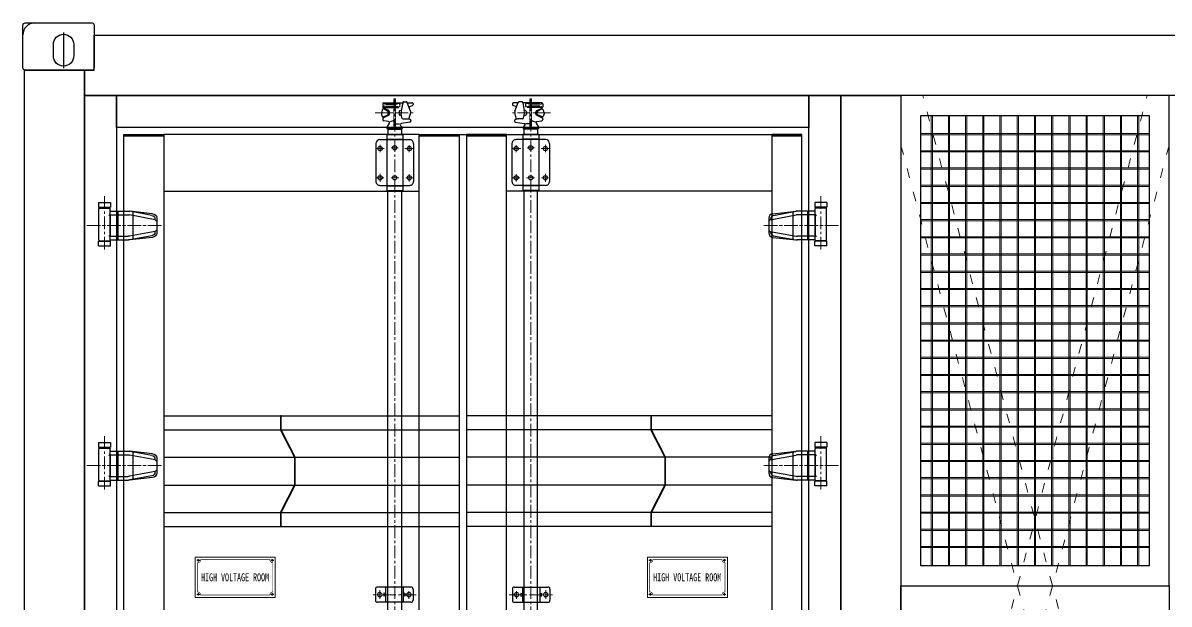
# Model space of a CAD drawing. Extents: x 61367 to 140945, y -1257 to 25588.
# Drawn here: x 85203 to 88067, y 19187 to 20639 of the extents above; entities that cross this region are included whole.
import ezdxf

# ---------------------------------------------------------------- set-up
doc = ezdxf.new("R2010")
doc.units = 0
doc.header["$MEASUREMENT"] = 0
doc.header["$PDMODE"] = 2
doc.header["$PDSIZE"] = 0.2
for name, pattern in [('ACAD_ISO03W100', [30, 12, -18]), ('CENTER', [50.8, 31.75, -6.35, 6.35, -6.35]), ('G', [2, 1.25, -0.25, 0.25, -0.25]), ('HIDDEN', [0.375, 0.25, -0.125])]:
    doc.linetypes.add(name, pattern=pattern)
doc.layers.get('0').update_dxf_attribs({"linetype": 'CONTINUOUS'})
for name, color, linetype, lineweight in [('01', 7, 'CONTINUOUS', 18), ('05', 4, 'G', 18), ('AM_0', 7, 'CONTINUOUS', 30), ('AM_3', 6, 'HIDDEN', 15), ('AM_5', 3, 'CONTINUOUS', 15), ('AM_7', 4, 'CENTER', 15), ('THICK', 7, 'CONTINUOUS', 0)]:
    doc.layers.add(name, color=color, linetype=linetype, lineweight=lineweight)
doc.styles.add('FSDBHZ', font='TXT.SHX', dxfattribs={"width": 0.707, "bigfont": 'HZFS.SHX'})

# ---------------------------------------------------------------- blocks, each defined once
blk = doc.blocks.new('A$Ce09861e0')
at = {"layer": 'AM_0'}
for p, q in [((29.1, 124.3), (59.1, 124.3)), ((29.1, 124.3), (29.1, 112.3)), ((59.1, 124.3), (59.1, 112.3)), ((29.1, 112.3), (59.1, 112.3)), ((29.1, 111.3), (59.1, 111.3)), ((30.1, 110.3), (30.1, 31.3)), ((56.8, 100.3), (102.7, 100.3)), ((58.1, 110.3), (58.1, 31.3)), ((58.2, 48.2), (58.2, 99)), ((59.6, 109.6), (104.3, 109.6)), ((77.6, 38.1), (77.6, 109.2)), ((170.7, 88), (106.1, 100)), ((164.2, 103.3), (106.2, 109.5)), ((162.3, 99), (106.9, 109.3)), ((114.5, 39.5), (114.5, 107.5)), ((169.9, 88.2), (169.9, 89.9)), ((174.5, 55.3), (174.5, 91.8)), ((170.7, 59.1), (106.1, 47.1)), ((169.9, 57.2), (169.9, 59)), ((29.1, 30.3), (59.1, 30.3)), ((29.1, 29.3), (59.1, 29.3)), ((56.8, 46.8), (102.7, 46.8)), ((59.6, 37.6), (103.6, 37.6)), ((164.2, 43.9), (106.2, 37.7)), ((162.3, 48.2), (106.9, 37.9)), ((29.1, 27.8), (59.1, 27.8)), ((29.1, 15.8), (29.1, 27.8)), ((29.1, 15.8), (59.1, 15.8)), ((59.1, 15.8), (59.1, 27.8))]:
    blk.add_line(p, q, dxfattribs=at)
for centre, radius, start, end in [((31.1, 110.3), 1, 90, 180), ((56.8, 99), 1.38, 90, 180), ((57.1, 110.3), 1, 0, 90), ((59.6, 111), 1.38, 180, 270), ((59.6, 99), 1.38, 90, 180), ((102.7, 81.9), 18.5, 79.4792, 90), ((103.6, 91.1), 18.5, 79.4792, 90), ((104.3, 91.1), 18.5, 83.9115, 90), ((160.7, 89.9), 9.23, 0, 79.4792), ((163, 91.8), 11.5, 0, 83.9115), ((169.9, 83.5), 4.62, 0, 79.4792), ((169.9, 63.7), 4.62, 280.5208, 0), ((31.1, 31.3), 1, 180, 270), ((56.8, 48.2), 1.38, 180, 270), ((57.1, 31.3), 1, 270, 0), ((59.6, 48.2), 1.38, 180, 270), ((59.6, 36.2), 1.38, 90, 180), ((102.7, 65.3), 18.5, 270, 280.5208), ((103.6, 56), 18.5, 270, 280.5208), ((104.3, 56), 18.5, 270, 276.0885), ((160.7, 57.2), 9.23, 280.5208, 0), ((163, 55.3), 11.5, 276.0885, 0)]:
    blk.add_arc(centre, radius, start, end, dxfattribs=at)
at = {"layer": 'AM_7'}
for p, q in [((44.1, 0), (44.1, 140.2)), ((0, 73.6), (189.4, 73.6)), ((2.3, 73.6), (191.7, 73.6))]:
    blk.add_line(p, q, dxfattribs=at)
blk = doc.blocks.new('RYHTU67U56Y5R4')
at = {"layer": '01'}
for p, q in [((14797, -10298.9), (14997, -10298.9)), ((14797, -10298.9), (14797, -10398.9)), ((14997, -10298.9), (14997, -10398.9)), ((14797, -10398.9), (14997, -10398.9))]:
    blk.add_line(p, q, dxfattribs=at)
at = {"layer": '01', "const_width": 1.5}
for points in [[(14803, -10312.4, 0.414214), (14810.5, -10304.9, 0.414214)], [(14983.5, -10304.9, 0.414214), (14991, -10312.4, 0.414214)], [(14810.5, -10392.9, 0.414214), (14803, -10385.4, 0.414214)], [(14991, -10385.4, 0.414214), (14983.5, -10392.9, 0.414214)]]:
    blk.add_lwpolyline(points, format="xyb", dxfattribs=at)
for points in [[(14809.8, -10304.9), (14984.2, -10304.9)], [(14803, -10311.7), (14803, -10386.2)], [(14991, -10311.7), (14991, -10386.2)], [(14809.8, -10392.9), (14984.1, -10392.9)]]:
    blk.add_lwpolyline(points, dxfattribs=at)
at = {"layer": '01', "lineweight": 30}
for centre in [(14804.5, -10306.4), (14989.5, -10306.4), (14804.5, -10391.4), (14989.5, -10391.4)]:
    blk.add_circle(centre, 1.65, dxfattribs=at)
at = {"layer": '05'}
for p, q in [((14808.2, -10306.4), (14800.8, -10306.4)), ((14804.5, -10303.4), (14804.5, -10309.5)), ((14993.2, -10306.4), (14985.8, -10306.4)), ((14989.5, -10303.4), (14989.5, -10309.5)), ((14808.2, -10391.4), (14800.8, -10391.4)), ((14804.5, -10388.4), (14804.5, -10394.5)), ((14993.2, -10391.4), (14985.8, -10391.4)), ((14989.5, -10388.4), (14989.5, -10394.5))]:
    blk.add_line(p, q, dxfattribs=at)
at = {"insert": (14811.5, -10348.9), "char_height": 20, "attachment_point": 4, "style": 'FSDBHZ'}
blk.add_mtext('{\\fSimHei|b0|i0|c134|p49;\\W0.7;HIGH VOLTAGE ROOM}', dxfattribs=at)

msp = doc.modelspace()

# ---------------------------------------------------------------- linework, layer by layer
msp.add_line((86292.915, 20360.086), (86310.915, 20360.086))
for points in [[(87166.915, 20378.086), (85436.915, 20378.086), (85436.915, 20458.086), (87166.915, 20458.086)], [(87396.915, 19232.086), (88066.915, 19232.086), (88066.915, 20458.086), (87396.915, 20458.086)], [(87446.915, 20408.086), (88016.915, 20408.086), (88016.915, 19282.086), (87446.915, 19282.086)], [(87396.915, 19232.086), (88066.915, 19232.086), (88066.915, 18006.086), (87396.915, 18006.086)]]:
    msp.add_lwpolyline(points, close=True)
at = {"layer": 'AM_0'}
for p, q in [((85304.415, 20615.086), (85304.415, 20526.086)), ((86100.854, 20421.596), (86098.76, 20411.348)), ((86101.865, 20436.563), (86101.865, 20429.03)), ((86107.569, 20431.075), (86103.103, 20428.312)), ((86117.143, 20419.936), (86103.588, 20426.315)), ((86107.782, 20435.965), (86103.741, 20438.09)), ((86103.954, 20427.674), (86141.807, 20427.674)), ((86104.398, 20439.526), (86151.856, 20439.526)), ((86105.22, 20423.635), (86114.463, 20418.479)), ((86109.058, 20436.39), (86133.938, 20436.39)), ((86109.058, 20430.863), (86133.938, 20430.863)), ((86135.64, 20436.39), (86141.381, 20438.303)), ((86135.852, 20430.863), (86142.232, 20428.737)), ((86144.725, 20419.891), (86148.294, 20421.359)), ((86151.891, 20439.703), (86148.073, 20420.232)), ((86154.835, 20442.126), (86160.32, 20442.126)), ((86171.749, 20418.199), (86163.113, 20440.221)), ((86163.386, 20439.526), (86174.866, 20439.526)), ((86167.424, 20429.23), (86176.008, 20432.761)), ((86177.866, 20436.526), (86177.866, 20435.536)), ((86425.964, 20436.526), (86425.964, 20435.536)), ((86436.407, 20429.23), (86427.822, 20432.761)), ((86440.444, 20439.526), (86428.964, 20439.526)), ((86432.081, 20418.199), (86440.717, 20440.221)), ((86448.995, 20442.126), (86443.51, 20442.126)), ((86451.939, 20439.703), (86455.757, 20420.232)), ((86499.433, 20439.526), (86451.974, 20439.526)), ((86459.106, 20419.891), (86455.536, 20421.359)), ((86467.978, 20430.863), (86461.598, 20428.737)), ((86499.876, 20427.674), (86462.024, 20427.674)), ((86468.191, 20436.39), (86462.449, 20438.303)), ((86494.773, 20436.39), (86469.892, 20436.39)), ((86494.773, 20430.863), (86469.892, 20430.863)), ((86486.687, 20419.936), (86500.242, 20426.315)), ((86498.61, 20423.635), (86489.368, 20418.479)), ((86496.049, 20435.965), (86500.089, 20438.09)), ((86496.261, 20431.075), (86500.727, 20428.312)), ((86501.965, 20436.563), (86501.965, 20429.03)), ((86502.976, 20421.596), (86505.07, 20411.348)), ((86098.88, 20409.94), (86100.729, 20405.193)), ((86101.865, 20399.222), (86101.865, 20397.689)), ((86102.631, 20404.325), (86113.572, 20408.232)), ((86117.143, 20408.315), (86103.588, 20401.936)), ((86116.396, 20392.832), (86104.398, 20394.726)), ((86115.983, 20411.279), (86116.03, 20416.029)), ((86118.866, 20411.03), (86118.866, 20417.222)), ((86128.076, 20394.092), (86120.866, 20392.126)), ((86142.866, 20417.116), (86142.866, 20411.144)), ((86149.086, 20406.596), (86144.736, 20408.365)), ((86149.939, 20401.619), (86147.987, 20413.004)), ((86152.896, 20399.126), (86165.103, 20399.126)), ((86170.497, 20397.886), (86167.375, 20399.156)), ((86167.988, 20401.301), (86171.902, 20415)), ((86172.366, 20395.107), (86172.366, 20393.746)), ((86431.464, 20395.107), (86431.464, 20393.746)), ((86435.842, 20401.301), (86431.928, 20415)), ((86433.334, 20397.886), (86436.455, 20399.156)), ((86450.935, 20399.126), (86438.727, 20399.126)), ((86453.892, 20401.619), (86455.843, 20413.004)), ((86454.745, 20406.596), (86459.095, 20408.365)), ((86460.964, 20417.116), (86460.964, 20411.144)), ((86475.754, 20394.092), (86482.965, 20392.126)), ((86484.965, 20411.03), (86484.965, 20417.222)), ((86486.687, 20408.315), (86500.242, 20401.936)), ((86487.434, 20392.832), (86499.433, 20394.726)), ((86487.847, 20411.279), (86487.8, 20416.029)), ((86501.199, 20404.325), (86490.258, 20408.232)), ((86501.965, 20399.222), (86501.965, 20397.689)), ((86504.951, 20409.94), (86503.102, 20405.193)), ((86118.475, 20388.283), (86112.515, 20378.704)), ((86115.866, 20373.125), (86113.509, 20374.552)), ((86114.866, 20373.125), (86148.866, 20373.125)), ((86114.915, 20373.126), (86114.915, 20359.826)), ((86115.135, 20376.125), (86148.475, 20376.125)), ((86131.866, 20391.198), (86131.866, 20390.125)), ((86134.866, 20387.125), (86144.097, 20387.125)), ((86150.38, 20378.821), (86146.685, 20382.904)), ((86149.71, 20374.242), (86147.866, 20373.126)), ((86169.769, 20390.774), (86148.507, 20387.891)), ((86148.915, 20373.126), (86148.915, 20359.826)), ((86434.061, 20390.774), (86455.323, 20387.891)), ((86453.45, 20378.821), (86457.145, 20382.904)), ((86454.12, 20374.242), (86455.964, 20373.126)), ((86454.915, 20373.126), (86454.915, 20359.826)), ((86488.965, 20373.125), (86454.964, 20373.125)), ((86488.696, 20376.125), (86455.355, 20376.125)), ((86468.964, 20387.125), (86459.733, 20387.125)), ((86471.965, 20391.198), (86471.965, 20390.125)), ((86485.355, 20388.283), (86491.315, 20378.704)), ((86487.965, 20373.125), (86490.321, 20374.552)), ((86488.915, 20373.126), (86488.915, 20359.826)), ((86084.915, 20337.326), (86084.915, 20243.026)), ((86094.915, 20347.326), (86168.915, 20347.326)), ((86111.915, 20359.826), (86151.915, 20359.826)), ((86111.915, 20359.826), (86111.915, 20348.826)), ((86111.915, 20348.826), (86151.915, 20348.826)), ((86111.915, 20347.326), (86111.915, 20233.026)), ((86114.915, 20348.826), (86114.915, 20347.326)), ((86148.915, 20348.826), (86148.915, 20347.326)), ((86151.915, 20359.826), (86151.915, 20348.826)), ((86151.915, 20347.326), (86151.915, 20233.026)), ((86178.915, 20337.326), (86178.915, 20243.026)), ((86424.915, 20337.326), (86424.915, 20243.026)), ((86508.915, 20347.326), (86434.915, 20347.326)), ((86491.915, 20359.826), (86451.915, 20359.826)), ((86451.915, 20359.826), (86451.915, 20348.826)), ((86491.915, 20348.826), (86451.915, 20348.826)), ((86451.915, 20347.326), (86451.915, 20233.026)), ((86454.915, 20348.826), (86454.915, 20347.326)), ((86488.915, 20348.826), (86488.915, 20347.326)), ((86491.915, 20359.826), (86491.915, 20348.826)), ((86491.915, 20347.326), (86491.915, 20233.026)), ((86518.915, 20337.326), (86518.915, 20243.026)), ((86094.915, 20233.026), (86168.915, 20233.026)), ((86111.915, 20231.526), (86151.915, 20231.526)), ((86111.915, 20231.526), (86151.915, 20231.526)), ((86111.915, 20231.526), (86111.915, 20220.526)), ((86111.915, 20220.526), (86151.915, 20220.526)), ((86114.915, 20233.026), (86114.915, 20231.526)), ((86148.915, 20233.026), (86148.915, 20231.526)), ((86151.915, 20231.526), (86151.915, 20220.526)), ((86508.915, 20233.026), (86434.915, 20233.026)), ((86491.915, 20231.526), (86451.915, 20231.526)), ((86491.915, 20231.526), (86451.915, 20231.526)), ((86451.915, 20231.526), (86451.915, 20220.526)), ((86491.915, 20220.526), (86451.915, 20220.526)), ((86454.915, 20233.026), (86454.915, 20231.526)), ((86488.915, 20233.026), (86488.915, 20231.526)), ((86491.915, 20231.526), (86491.915, 20220.526)), ((85554.915, 20218.886), (86192.915, 20218.886)), ((87073.915, 20218.886), (86410.915, 20218.886)), ((85554.915, 19657.245), (86292.915, 19657.245)), ((85848.38, 19656.886), (85846.88, 19656.886)), ((85846.88, 19656.886), (85846.88, 19621.527)), ((85848.38, 19621.886), (85848.38, 19656.886)), ((87073.915, 19657.245), (86310.915, 19657.245)), ((86773.834, 19656.886), (86772.334, 19656.886)), ((86772.334, 19656.886), (86772.334, 19621.527)), ((86773.834, 19621.886), (86773.834, 19656.886)), ((85554.915, 19621.886), (86292.915, 19621.886)), ((85846.88, 19621.527), (85881.38, 19553.527)), ((85882.88, 19553.886), (85848.38, 19621.886)), ((87073.915, 19621.886), (86310.915, 19621.886)), ((86772.334, 19621.527), (86806.834, 19553.527)), ((86808.334, 19553.886), (86773.834, 19621.886)), ((85554.915, 19553.886), (86292.915, 19553.886)), ((85881.38, 19553.527), (85881.38, 19484.245)), ((85882.88, 19483.886), (85882.88, 19553.886)), ((87073.915, 19553.886), (86310.915, 19553.886)), ((86806.834, 19553.527), (86806.834, 19484.245)), ((86808.334, 19483.886), (86808.334, 19553.886)), ((85554.915, 19483.886), (86292.915, 19483.886)), ((85881.38, 19484.245), (85846.88, 19416.245)), ((85848.38, 19415.886), (85882.88, 19483.886)), ((87073.915, 19483.886), (86310.915, 19483.886)), ((86806.834, 19484.245), (86772.334, 19416.245)), ((86773.834, 19415.886), (86808.334, 19483.886)), ((85554.915, 19415.886), (86292.915, 19415.886)), ((85846.88, 19416.245), (85846.88, 19380.886)), ((85848.38, 19380.886), (85848.38, 19415.886)), ((87073.915, 19415.886), (86310.915, 19415.886)), ((86772.334, 19416.245), (86772.334, 19380.886)), ((86773.834, 19380.886), (86773.834, 19415.886)), ((85554.915, 19380.886), (86292.915, 19380.886)), ((87073.915, 19380.886), (86310.915, 19380.886)), ((86083.915, 19224.081), (86083.915, 19196.081)), ((86172.915, 19229.081), (86088.915, 19229.081)), ((86109.015, 19229.081), (86109.015, 19191.081)), ((86152.815, 19229.081), (86152.815, 19191.081)), ((86177.915, 19224.081), (86177.915, 19196.081)), ((86425.915, 19224.081), (86425.915, 19196.081)), ((86430.915, 19229.081), (86514.915, 19229.081)), ((86451.015, 19229.081), (86451.015, 19191.081)), ((86494.815, 19229.081), (86494.815, 19191.081)), ((86519.915, 19224.081), (86519.915, 19196.081)), ((86172.915, 19191.081), (86088.915, 19191.081)), ((86105.015, 19214.081), (86105.015, 19206.081)), ((86109.015, 19213.009), (86105.015, 19214.081)), ((86109.015, 19207.153), (86105.015, 19206.081)), ((86156.815, 19214.081), (86152.815, 19213.009)), ((86156.815, 19206.081), (86152.815, 19207.153)), ((86156.815, 19214.081), (86156.815, 19206.081)), ((86430.915, 19191.081), (86514.915, 19191.081)), ((86447.015, 19214.081), (86447.015, 19206.081)), ((86447.015, 19214.081), (86451.015, 19213.009)), ((86447.015, 19206.081), (86451.015, 19207.153)), ((86494.815, 19213.009), (86498.815, 19214.081)), ((86494.815, 19207.153), (86498.815, 19206.081)), ((86498.815, 19214.081), (86498.815, 19206.081))]:
    msp.add_line(p, q, dxfattribs=at)
for points in [[(85208.915, 20521.086, -0.41421356), (85202.915, 20527.086), (85202.915, 20633.086, -0.41421356), (85208.915, 20639.086), (85374.915, 20639.086, -0.41421356), (85380.915, 20633.086), (85380.915, 20527.086, -0.41421356), (85374.915, 20521.086)], [(85278.915, 20585.086, -1), (85329.915, 20585.086), (85329.915, 20556.586, -1), (85278.915, 20556.586)]]:
    msp.add_lwpolyline(points, format="xyb", close=True, dxfattribs=at)
for points in [[(85554.915, 20357.086), (85454.915, 20357.086), (85454.915, 20360.086), (85554.915, 20360.086)], [(85554.915, 18108.086), (85454.915, 18108.086), (85454.915, 20357.086), (85554.915, 20357.086)], [(86192.915, 20360.086), (85554.915, 20360.086), (85554.915, 20218.886), (86192.915, 20218.886)], [(86292.915, 20357.086), (86192.915, 20357.086), (86192.915, 20360.086), (86292.915, 20360.086)], [(86292.915, 20357.086), (86192.915, 20357.086), (86192.915, 20360.086), (86292.915, 20360.086)], [(86292.915, 18108.086), (86192.915, 18108.086), (86192.915, 20357.086), (86292.915, 20357.086)], [(86310.915, 20357.086), (86410.915, 20357.086), (86410.915, 20360.086), (86310.915, 20360.086)], [(86310.915, 20357.086), (86410.915, 20357.086), (86410.915, 20360.086), (86310.915, 20360.086)], [(86310.915, 18108.086), (86410.915, 18108.086), (86410.915, 20357.086), (86310.915, 20357.086)], [(86410.915, 20360.086), (87073.915, 20360.086), (87073.915, 20218.886), (86410.915, 20218.886)], [(87073.915, 20357.086), (87148.915, 20357.086), (87148.915, 20360.086), (87073.915, 20360.086)], [(87073.915, 18108.086), (87148.915, 18108.086), (87148.915, 20357.086), (87073.915, 20357.086)], [(86114.915, 20220.526), (86148.915, 20220.526), (86148.915, 18252.426), (86114.915, 18252.426)], [(86488.915, 20220.526), (86454.915, 20220.526), (86454.915, 18252.426), (86488.915, 18252.426)]]:
    msp.add_lwpolyline(points, close=True, dxfattribs=at)
for centre, radius in [((86095.415, 20325.026), 5.25), ((86131.915, 20327.026), 5.25), ((86168.415, 20325.026), 5.25), ((86435.415, 20325.026), 5.25), ((86471.915, 20327.026), 5.25), ((86508.415, 20325.026), 5.25), ((86095.415, 20252.026), 5.25), ((86131.915, 20252.026), 5.25), ((86168.415, 20252.026), 5.25), ((86435.415, 20252.026), 5.25), ((86471.915, 20252.026), 5.25), ((86508.415, 20252.026), 5.25), ((86094.415, 19210.081), 5.5), ((86167.415, 19210.081), 5.5), ((86436.415, 19210.081), 5.5), ((86509.415, 19210.081), 5.5)]:
    msp.add_circle(centre, radius, dxfattribs=at)
for centre, radius, start, end in [((85232.915, 20609.086), 30, 90, 180), ((86103.794, 20420.995), 3, 61.60685, 168.4494), ((86104.865, 20436.563), 3, 98.97256, 180.0002), ((86104.865, 20429.03), 3, 180.0001, 244.7988), ((86138.404, 20433.414), 6.805, 325.657813, 42.135546), ((86154.835, 20439.126), 3, 90.00008, 168.9065), ((86160.32, 20439.126), 3, 21.41293, 90.00008), ((86174.866, 20436.526), 3, 0, 90.00008), ((86174.866, 20435.536), 3, 292.3635, 0), ((86428.964, 20436.526), 3, 89.99992, 180), ((86428.964, 20435.536), 3, 180, 247.6365), ((86443.51, 20439.126), 3, 89.99992, 158.58707), ((86448.995, 20439.126), 3, 11.0935, 89.99992), ((86465.426, 20433.414), 6.805, 137.864454, 214.342187), ((86500.037, 20420.995), 3, 11.5506, 118.39315), ((86498.965, 20436.563), 3, 359.9998, 81.02744), ((86498.965, 20429.03), 3, 295.2012, 359.9999), ((86101.209, 20410.847), 2.5, 168.449023, 201.282296), ((86102.127, 20405.737), 1.5, 201.282296, 289.654588), ((86104.865, 20399.222), 3, 115.2013, 180.0002), ((86104.865, 20397.689), 3, 180.0001, 261.0275), ((86112.691, 20411.408), 3.295, 285.519163, 357.766973), ((86113.036, 20415.839), 3, 3.632963, 61.60685), ((86115.928, 20389.868), 3, 328.1136, 81.0274), ((86115.866, 20417.222), 3, 0, 64.79884), ((86115.866, 20411.03), 3, 295.201, 0), ((86128.866, 20391.198), 3, 0, 105.2552), ((86145.866, 20417.116), 3, 112.3639, 180.0002), ((86145.866, 20411.144), 3, 180.0001, 247.8644), ((86167.7, 20416.383), 20, 168.9064, 189.7274), ((86152.896, 20402.126), 3, 189.7276, 269.9999), ((86165.103, 20402.126), 3, 269.9999, 344.0544), ((86169.366, 20393.746), 3, 277.7217, 0), ((86169.366, 20395.107), 3, 0, 67.8647), ((86167.094, 20416.374), 5, 344.054535, 21.413092), ((86434.464, 20395.107), 3, 112.1353, 180), ((86434.464, 20393.746), 3, 180, 262.2783), ((86436.736, 20416.374), 5, 158.586908, 195.945465), ((86438.727, 20402.126), 3, 195.9456, 270.0001), ((86450.935, 20402.126), 3, 270.0001, 350.2724), ((86436.131, 20416.383), 20, 350.2726, 11.0936), ((86457.964, 20411.144), 3, 292.1356, 359.9999), ((86457.964, 20417.116), 3, 359.9998, 67.6361), ((86474.965, 20391.198), 3, 74.7448, 180), ((86487.902, 20389.868), 3, 98.9726, 211.8864), ((86487.965, 20417.222), 3, 115.20116, 180), ((86487.965, 20411.03), 3, 180, 244.799), ((86490.794, 20415.839), 3, 118.39315, 176.367037), ((86491.14, 20411.408), 3.295, 182.233027, 254.480837), ((86498.965, 20397.689), 3, 278.9725, 359.9999), ((86498.965, 20399.222), 3, 359.9998, 64.7987), ((86501.704, 20405.737), 1.5, 250.345412, 338.717704), ((86502.621, 20410.847), 2.5, 338.717704, 11.550977), ((86115.063, 20377.119), 3, 148.1137, 238.8013), ((86134.866, 20390.125), 3, 180.0001, 269.9999), ((86148.91, 20384.917), 3, 97.7219, 222.1418), ((86148.156, 20376.808), 3, 301.1988, 42.1417), ((86455.674, 20376.808), 3, 137.8583, 238.8012), ((86454.92, 20384.917), 3, 317.8582, 82.2781), ((86468.964, 20390.125), 3, 270.0001, 359.9999), ((86488.767, 20377.119), 3, 301.1987, 31.8863), ((86094.915, 20337.326), 10, 90.0001, 179.9999), ((86168.915, 20337.326), 10, 0, 90.0002), ((86434.915, 20337.326), 10, 89.9998, 180), ((86508.915, 20337.326), 10, 0.0001, 89.9999), ((86094.915, 20243.026), 10, 179.9998, 270.00002), ((86168.915, 20243.026), 10, 269.99992, 0), ((86434.915, 20243.026), 10, 180, 270.00008), ((86508.915, 20243.026), 10, 269.99998, 0.0002), ((86088.915, 19224.081), 5, 89.99992, 180), ((86172.915, 19224.081), 5, 359.9999, 89.99992), ((86430.915, 19224.081), 5, 90.00008, 180.0001), ((86514.915, 19224.081), 5, 0, 90.00008), ((86088.915, 19196.081), 5, 180, 270.0001), ((86172.915, 19196.081), 5, 270.0001, 359.9999), ((86430.915, 19196.081), 5, 180.0001, 269.9999), ((86514.915, 19196.081), 5, 269.9999, 0)]:
    msp.add_arc(centre, radius, start, end, dxfattribs=at)
for p in [(86131.866, 20373.125), (86471.965, 20373.125), (86148.915, 20220.526), (86454.915, 20220.526)]:
    msp.add_point(p, dxfattribs=at)
at = {"layer": 'AM_3'}
for p, q in [((86129.915, 20449.126), (86133.915, 20449.126)), ((86129.915, 20449.126), (86129.915, 20374.363)), ((86473.915, 20449.126), (86469.915, 20449.126)), ((86473.915, 20449.126), (86473.915, 20374.363))]:
    msp.add_line(p, q, dxfattribs=at)
for points in [[(86133.915, 20449.126), (86133.915, 20374.017)], [(86469.915, 20449.126), (86469.915, 20374.017)]]:
    msp.add_lwpolyline(points, dxfattribs=at)
at = {"layer": 'AM_7'}
for p, q in [((86131.915, 17980.126), (86131.915, 20459.126)), ((86471.915, 17980.126), (86471.915, 20459.126)), ((86082.708, 20414.126), (86180.475, 20414.126)), ((86521.123, 20414.126), (86423.355, 20414.126)), ((86086.615, 20325.026), (86105.934, 20325.026)), ((86095.415, 20334.239), (86095.415, 20315.919)), ((86122.922, 20327.026), (86140.575, 20327.026)), ((86156.897, 20325.026), (86178.915, 20325.026)), ((86168.415, 20333.572), (86168.415, 20316.252)), ((86446.934, 20325.026), (86424.915, 20325.026)), ((86435.415, 20333.572), (86435.415, 20316.252)), ((86480.909, 20327.026), (86463.255, 20327.026)), ((86517.215, 20325.026), (86497.896, 20325.026)), ((86508.415, 20334.239), (86508.415, 20315.919)), ((86087.281, 20252.026), (86104.935, 20252.026)), ((86095.415, 20261.625), (86095.415, 20242.306)), ((86122.922, 20252.026), (86142.574, 20252.026)), ((86159.561, 20252.026), (86176.882, 20252.026)), ((86168.415, 20260.959), (86168.415, 20242.972)), ((86444.269, 20252.026), (86426.948, 20252.026)), ((86435.415, 20260.959), (86435.415, 20242.972)), ((86480.909, 20252.026), (86461.256, 20252.026)), ((86516.549, 20252.026), (86498.895, 20252.026)), ((86508.415, 20261.625), (86508.415, 20242.306)), ((86094.415, 19221.331), (86094.415, 19199.581)), ((86167.415, 19219.081), (86167.415, 19200.081)), ((86436.415, 19219.081), (86436.415, 19200.081)), ((86509.415, 19221.331), (86509.415, 19199.581)), ((86185.915, 19210.081), (86077.915, 19210.081)), ((86417.915, 19210.081), (86525.915, 19210.081))]:
    msp.add_line(p, q, dxfattribs=at)
at = {"layer": 'THICK', "color": 0}
for p, q in [((87472.415, 20408.086), (87472.415, 19282.086)), ((87475.415, 20408.086), (87475.415, 19282.086)), ((87515.415, 20408.086), (87515.415, 19282.086)), ((87518.415, 20408.086), (87518.415, 19282.086)), ((87558.415, 20408.086), (87558.415, 19282.086)), ((87561.415, 20408.086), (87561.415, 19282.086)), ((87601.415, 20408.086), (87601.415, 19282.086)), ((87604.415, 20408.086), (87604.415, 19282.086)), ((87644.415, 20408.086), (87644.415, 19282.086)), ((87647.415, 20408.086), (87647.415, 19282.086)), ((87687.415, 20408.086), (87687.415, 19282.086)), ((87690.415, 20408.086), (87690.415, 19282.086)), ((87730.415, 20408.086), (87730.415, 19282.086)), ((87733.415, 20408.086), (87733.415, 19282.086)), ((87773.415, 20408.086), (87773.415, 19282.086)), ((87776.415, 20408.086), (87776.415, 19282.086)), ((87816.415, 20408.086), (87816.415, 19282.086)), ((87819.415, 20408.086), (87819.415, 19282.086)), ((87859.415, 20408.086), (87859.415, 19282.086)), ((87862.415, 20408.086), (87862.415, 19282.086)), ((87902.415, 20408.086), (87902.415, 19282.086)), ((87905.415, 20408.086), (87905.415, 19282.086)), ((87945.415, 20408.086), (87945.415, 19282.086)), ((87948.415, 20408.086), (87948.415, 19282.086)), ((87988.415, 20408.086), (87988.415, 19282.086)), ((87991.415, 20408.086), (87991.415, 19282.086)), ((88016.915, 20362.586), (87446.915, 20362.586)), ((88016.915, 20359.586), (87446.915, 20359.586)), ((88016.915, 20319.586), (87446.915, 20319.586)), ((88016.915, 20316.586), (87446.915, 20316.586)), ((88016.915, 20276.586), (87446.915, 20276.586)), ((88016.915, 20273.586), (87446.915, 20273.586)), ((88016.915, 20233.586), (87446.915, 20233.586)), ((88016.915, 20230.586), (87446.915, 20230.586)), ((88016.915, 20190.586), (87446.915, 20190.586)), ((88016.915, 20187.586), (87446.915, 20187.586)), ((88016.915, 20147.586), (87446.915, 20147.586)), ((88016.915, 20144.586), (87446.915, 20144.586)), ((88016.915, 20104.586), (87446.915, 20104.586)), ((88016.915, 20101.586), (87446.915, 20101.586)), ((88016.915, 20061.586), (87446.915, 20061.586)), ((88016.915, 20058.586), (87446.915, 20058.586)), ((88016.915, 20018.586), (87446.915, 20018.586)), ((88016.915, 20015.586), (87446.915, 20015.586)), ((88016.915, 19975.586), (87446.915, 19975.586)), ((88016.915, 19972.586), (87446.915, 19972.586)), ((88016.915, 19932.586), (87446.915, 19932.586)), ((88016.915, 19929.586), (87446.915, 19929.586)), ((88016.915, 19889.586), (87446.915, 19889.586)), ((88016.915, 19886.586), (87446.915, 19886.586)), ((88016.915, 19846.586), (87446.915, 19846.586)), ((88016.915, 19843.586), (87446.915, 19843.586)), ((88016.915, 19803.586), (87446.915, 19803.586)), ((88016.915, 19800.586), (87446.915, 19800.586)), ((88016.915, 19760.586), (87446.915, 19760.586)), ((88016.915, 19757.586), (87446.915, 19757.586)), ((88016.915, 19717.586), (87446.915, 19717.586)), ((88016.915, 19714.586), (87446.915, 19714.586)), ((88016.915, 19674.586), (87446.915, 19674.586)), ((88016.915, 19671.586), (87446.915, 19671.586)), ((88016.915, 19631.586), (87446.915, 19631.586)), ((88016.915, 19628.586), (87446.915, 19628.586)), ((88016.915, 19588.586), (87446.915, 19588.586)), ((88016.915, 19585.586), (87446.915, 19585.586)), ((88016.915, 19545.586), (87446.915, 19545.586)), ((88016.915, 19542.586), (87446.915, 19542.586)), ((88016.915, 19502.586), (87446.915, 19502.586)), ((88016.915, 19499.586), (87446.915, 19499.586)), ((88016.915, 19459.586), (87446.915, 19459.586)), ((88016.915, 19456.586), (87446.915, 19456.586)), ((88016.915, 19416.586), (87446.915, 19416.586)), ((88016.915, 19413.586), (87446.915, 19413.586)), ((88016.915, 19373.586), (87446.915, 19373.586)), ((88016.915, 19370.586), (87446.915, 19370.586)), ((88016.915, 19330.586), (87446.915, 19330.586)), ((88016.915, 19327.586), (87446.915, 19327.586))]:
    msp.add_line(p, q, dxfattribs=at)
at = {"layer": 'THICK', "lineweight": -3}
for points in [[(85356.915, 20458.086), (85356.915, 20521.086), (85380.915, 20521.086), (85380.915, 20608.086), (97216.915, 20608.086), (97216.915, 20521.086), (97240.915, 20521.086), (97240.915, 20458.086)], [(85206.915, 20521.086), (85356.915, 20521.086), (85356.915, 17861.086), (85206.915, 17861.086)], [(85436.915, 18006.086), (85356.915, 18006.086), (85356.915, 20458.086), (85436.915, 20458.086)], [(87246.915, 18006.086), (87166.915, 18006.086), (87166.915, 20458.086), (87246.915, 20458.086)], [(87396.915, 18006.086), (87246.915, 18006.086), (87246.915, 20458.086), (87396.915, 20458.086)]]:
    msp.add_lwpolyline(points, close=True, dxfattribs=at)
at = {"layer": 'THICK', "color": 1, "linetype": 'ACAD_ISO03W100', "ltscale": 2}
for points in [[(87451.468, 20458.086), (87396.915, 20458.086), (87396.915, 20333.072), (88012.362, 18006.086), (88066.915, 18006.086), (88066.915, 18131.1), (87451.468, 20458.086)], [(88012.362, 20458.086), (88066.915, 20458.086), (88066.915, 20333.072), (87451.468, 18006.086), (87396.915, 18006.086), (87396.915, 18131.1), (88012.362, 20458.086)]]:
    msp.add_lwpolyline(points, dxfattribs=at)

# ---------------------------------------------------------------- block references
at = {"lineweight": -3}
for p in [(70836.47, 29602.328), (71966.334, 29602.328)]:
    msp.add_blockref('RYHTU67U56Y5R4', p, dxfattribs=at)
at = {"layer": 'AM_5', "xscale": -1, "rotation": 180}
for p in [(85362.798, 20206.158), (85362.798, 19606.158)]:
    msp.add_blockref('A$Ce09861e0', p, dxfattribs=at)
at = {"layer": 'AM_5', "rotation": 180}
for p in [(87241.032, 20206.158), (87241.032, 19606.158)]:
    msp.add_blockref('A$Ce09861e0', p, dxfattribs=at)

doc.saveas('drawing.dxf')
